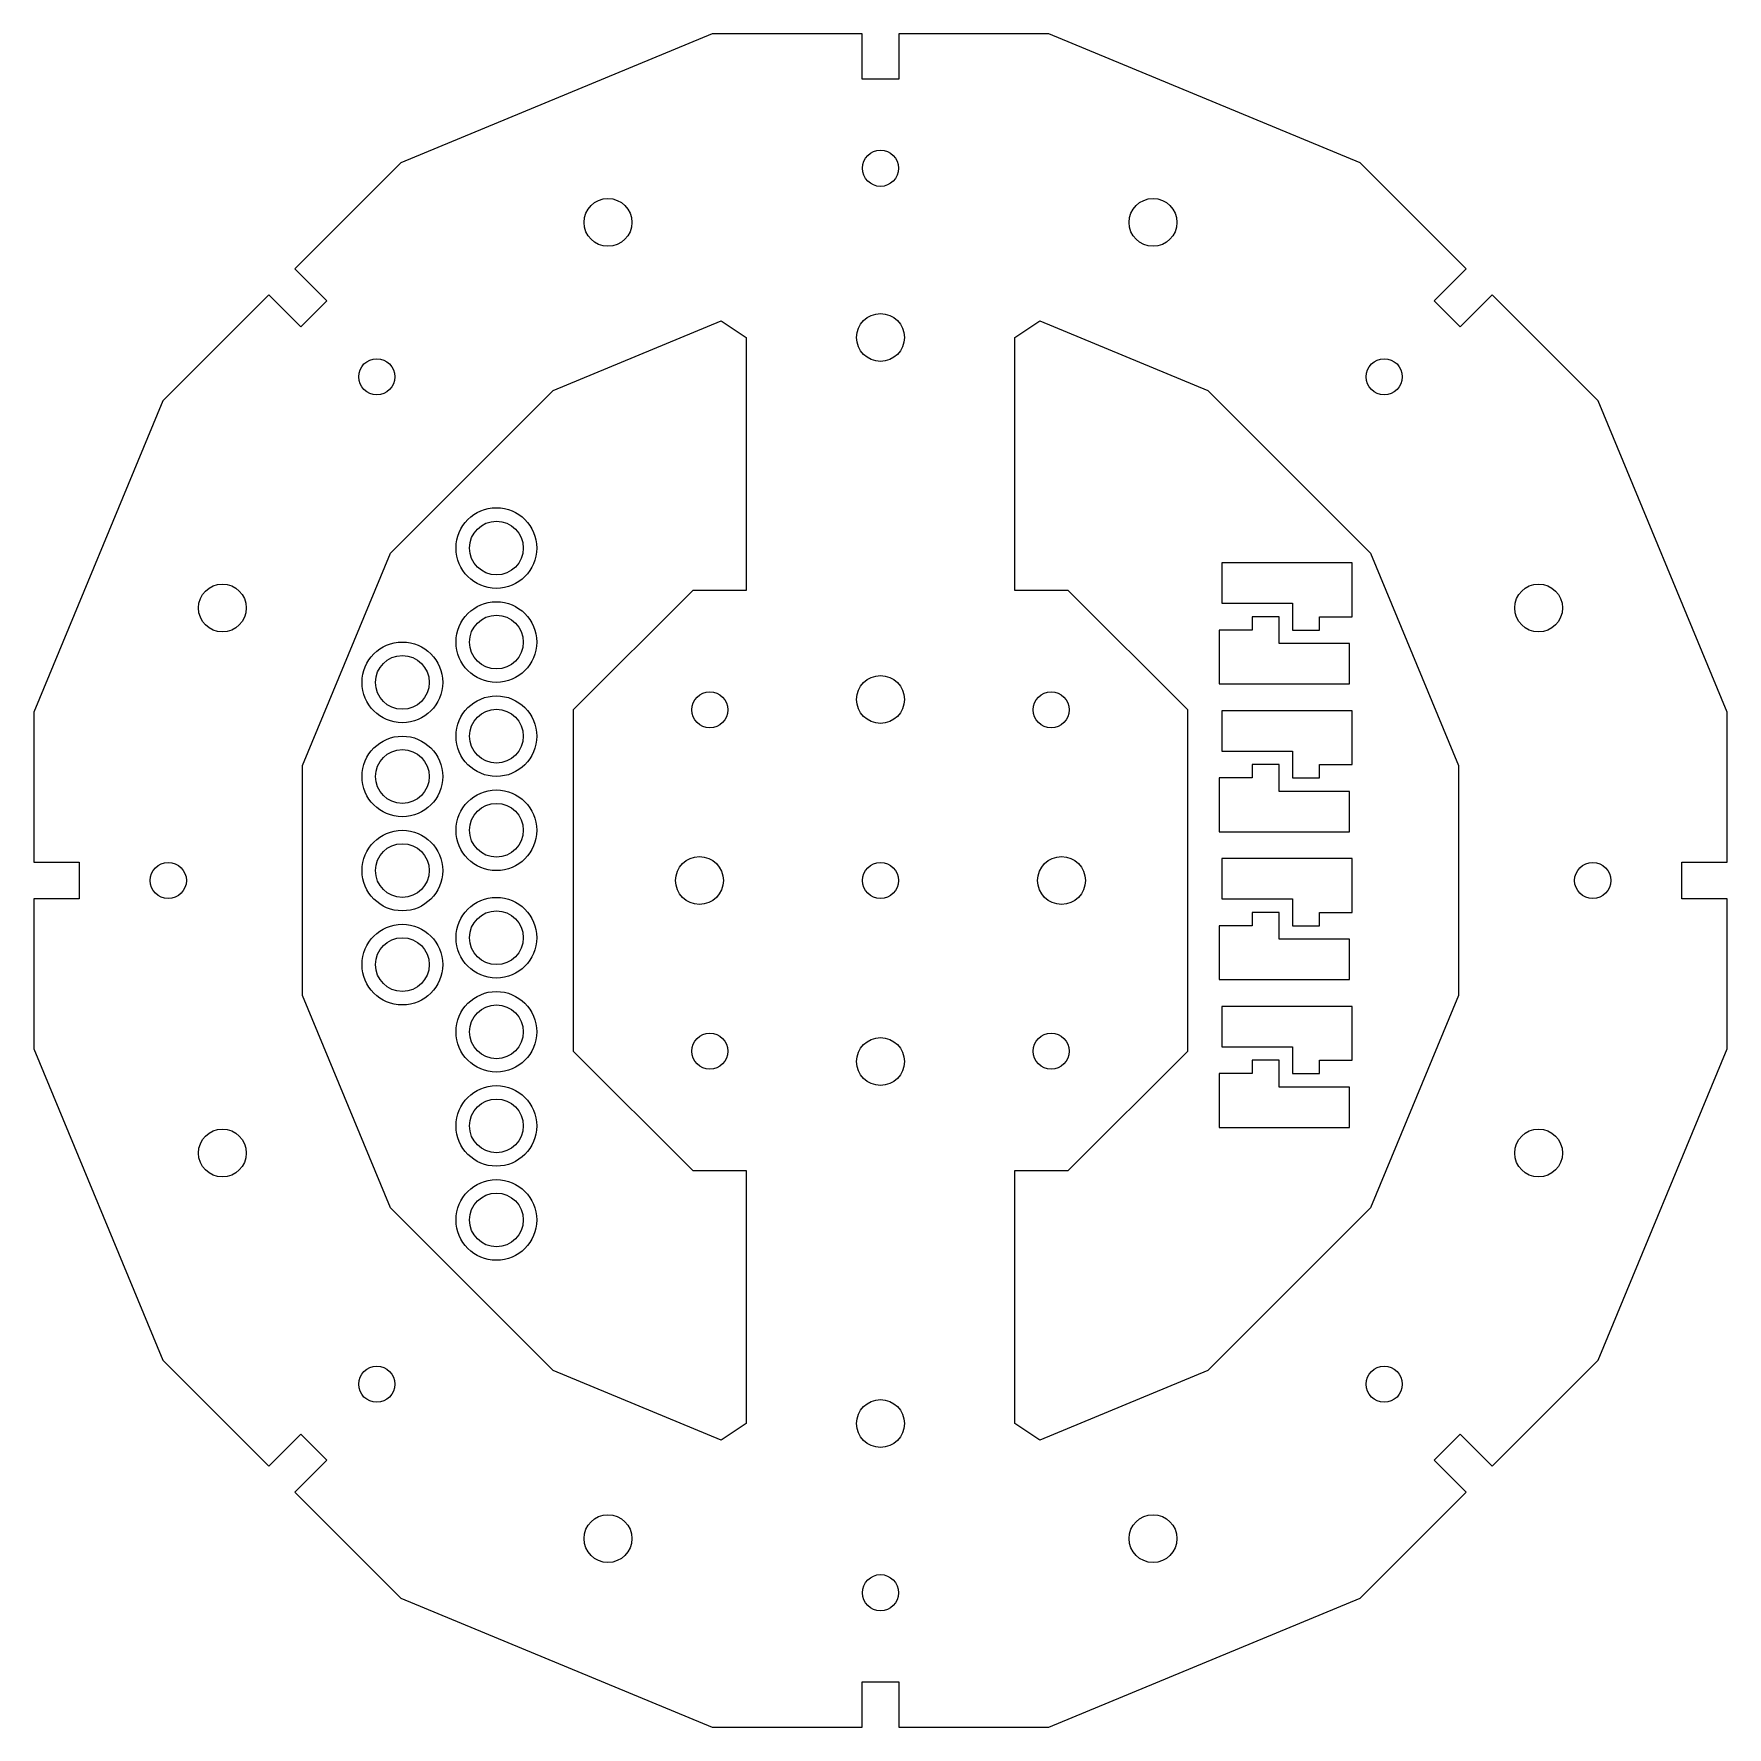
# Model space of a CAD drawing. Header units: millimetres. Extents: x -63 to 63, y -63 to 63.
import ezdxf

# ---------------------------------------------------------------- set-up
doc = ezdxf.new("R2010")
doc.units = ezdxf.units.MM
doc.layers.get('0').update_dxf_attribs({"linetype": 'CONTINUOUS'})

msp = doc.modelspace()

# ---------------------------------------------------------------- linework, layer by layer
for points in [[(-63, 1.37), (-59.62, 1.37), (-59.62, -1.37), (-63, -1.37), (-63, -12.53), (-53.41, -35.69), (-45.52, -43.58), (-43.13, -41.19), (-41.19, -43.13), (-43.58, -45.52), (-35.69, -53.41), (-12.53, -63), (-1.37, -63), (-1.37, -59.62), (1.37, -59.62), (1.37, -63), (12.53, -63), (35.69, -53.41), (43.58, -45.52), (41.19, -43.13), (43.13, -41.19), (45.52, -43.58), (53.41, -35.69), (63, -12.53), (63, -1.37), (59.62, -1.37), (59.62, 1.37), (63, 1.37), (63, 12.53), (53.41, 35.69), (45.52, 43.58), (43.13, 41.19), (41.19, 43.13), (43.58, 45.52), (35.69, 53.41), (12.53, 63), (1.37, 63), (1.37, 59.62), (-1.37, 59.62), (-1.37, 63), (-12.53, 63), (-35.69, 53.41), (-43.58, 45.52), (-41.19, 43.13), (-43.13, 41.19), (-45.52, 43.58), (-53.41, 35.69), (-63, 12.53)], [(-11.85, 41.64), (-10, 40.4), (-10, 21.59), (-13.97, 21.59), (-22.86, 12.7), (-22.86, -12.7), (-13.97, -21.59), (-10, -21.59), (-10, -40.4), (-11.85, -41.64), (-24.36, -36.45), (-36.45, -24.36), (-43, -8.55), (-43, 8.55), (-36.45, 24.36), (-24.36, 36.45)], [(10, -40.4), (10, -21.59), (13.97, -21.59), (22.86, -12.7), (22.86, 12.7), (13.97, 21.59), (10, 21.59), (10, 40.4), (11.85, 41.64), (24.36, 36.45), (36.45, 24.36), (43, 8.55), (43, -8.55), (36.45, -24.36), (24.36, -36.45), (11.85, -41.64)], [(25.41, 23.63), (25.41, 20.63), (30.66, 20.63), (30.66, 18.63), (32.66, 18.63), (32.66, 19.63), (35.11, 19.63), (35.11, 23.63)], [(27.66, 18.63), (25.21, 18.63), (25.21, 14.63), (34.91, 14.63), (34.91, 17.63), (29.66, 17.63), (29.66, 19.63), (27.66, 19.63)], [(32.66, 7.63), (32.66, 8.63), (35.11, 8.63), (35.11, 12.63), (25.41, 12.63), (25.41, 9.63), (30.66, 9.63), (30.66, 7.63)], [(29.66, 8.63), (27.66, 8.63), (27.66, 7.63), (25.21, 7.63), (25.21, 3.63), (34.91, 3.63), (34.91, 6.63), (29.66, 6.63)], [(25.41, 1.63), (25.41, -1.37), (30.66, -1.37), (30.66, -3.37), (32.66, -3.37), (32.66, -2.37), (35.11, -2.37), (35.11, 1.63)], [(27.66, -2.37), (27.66, -3.37), (25.21, -3.37), (25.21, -7.37), (34.91, -7.37), (34.91, -4.37), (29.66, -4.37), (29.66, -2.37)], [(30.66, -14.37), (32.66, -14.37), (32.66, -13.37), (35.11, -13.37), (35.11, -9.37), (25.41, -9.37), (25.41, -12.37), (30.66, -12.37)], [(29.66, -13.37), (27.66, -13.37), (27.66, -14.37), (25.21, -14.37), (25.21, -18.37), (34.91, -18.37), (34.91, -15.37), (29.66, -15.37)]]:
    msp.add_lwpolyline(points, close=True)
for centre, radius in [((0, 53), 1.35), ((-20.28, 48.97), 1.78), ((20.28, 48.97), 1.78), ((0, 40.41), 1.78), ((-37.48, 37.48), 1.35), ((37.48, 37.48), 1.35), ((-28.58, 24.74), 3), ((-28.58, 24.74), 3), ((-28.58, 24.74), 2), ((-28.58, 24.74), 2), ((-48.97, 20.28), 1.78), ((48.97, 20.28), 1.78), ((-28.58, 17.74), 3), ((-28.58, 17.74), 3), ((-28.58, 17.74), 2), ((-28.58, 17.74), 2), ((-35.58, 14.74), 3), ((-35.58, 14.74), 3), ((-35.58, 14.74), 2), ((-35.58, 14.74), 2), ((0, 13.47), 1.78), ((-12.7, 12.7), 1.35), ((12.7, 12.7), 1.35), ((-28.58, 10.74), 3), ((-28.58, 10.74), 3), ((-28.58, 10.74), 2), ((-28.58, 10.74), 2), ((-35.58, 7.74), 3), ((-35.58, 7.74), 3), ((-35.58, 7.74), 2), ((-35.58, 7.74), 2), ((-28.58, 3.74), 3), ((-28.58, 3.74), 3), ((-28.58, 3.74), 2), ((-28.58, 3.74), 2), ((-35.58, 0.74), 3), ((-35.58, 0.74), 3), ((-35.58, 0.74), 2), ((-35.58, 0.74), 2), ((-53, 0), 1.35), ((-13.47, 0), 1.78), ((0, 0), 1.35), ((13.47, 0), 1.78), ((53, 0), 1.35), ((-28.58, -4.26), 3), ((-28.58, -4.26), 3), ((-28.58, -4.26), 2), ((-28.58, -4.26), 2), ((-35.58, -6.26), 3), ((-35.58, -6.26), 3), ((-35.58, -6.26), 2), ((-35.58, -6.26), 2), ((-28.58, -11.26), 3), ((-28.58, -11.26), 3), ((-28.58, -11.26), 2), ((-28.58, -11.26), 2), ((-12.7, -12.7), 1.35), ((0, -13.47), 1.78), ((12.7, -12.7), 1.35), ((-28.58, -18.26), 3), ((-28.58, -18.26), 3), ((-28.58, -18.26), 2), ((-28.58, -18.26), 2), ((-48.97, -20.28), 1.78), ((48.97, -20.28), 1.78), ((-28.58, -25.26), 3), ((-28.58, -25.26), 3), ((-28.58, -25.26), 2), ((-28.58, -25.26), 2), ((-37.48, -37.48), 1.35), ((37.48, -37.48), 1.35), ((0, -40.41), 1.78), ((-20.28, -48.97), 1.78), ((20.28, -48.97), 1.78), ((0, -53), 1.35)]:
    msp.add_circle(centre, radius)

doc.saveas('drawing.dxf')
